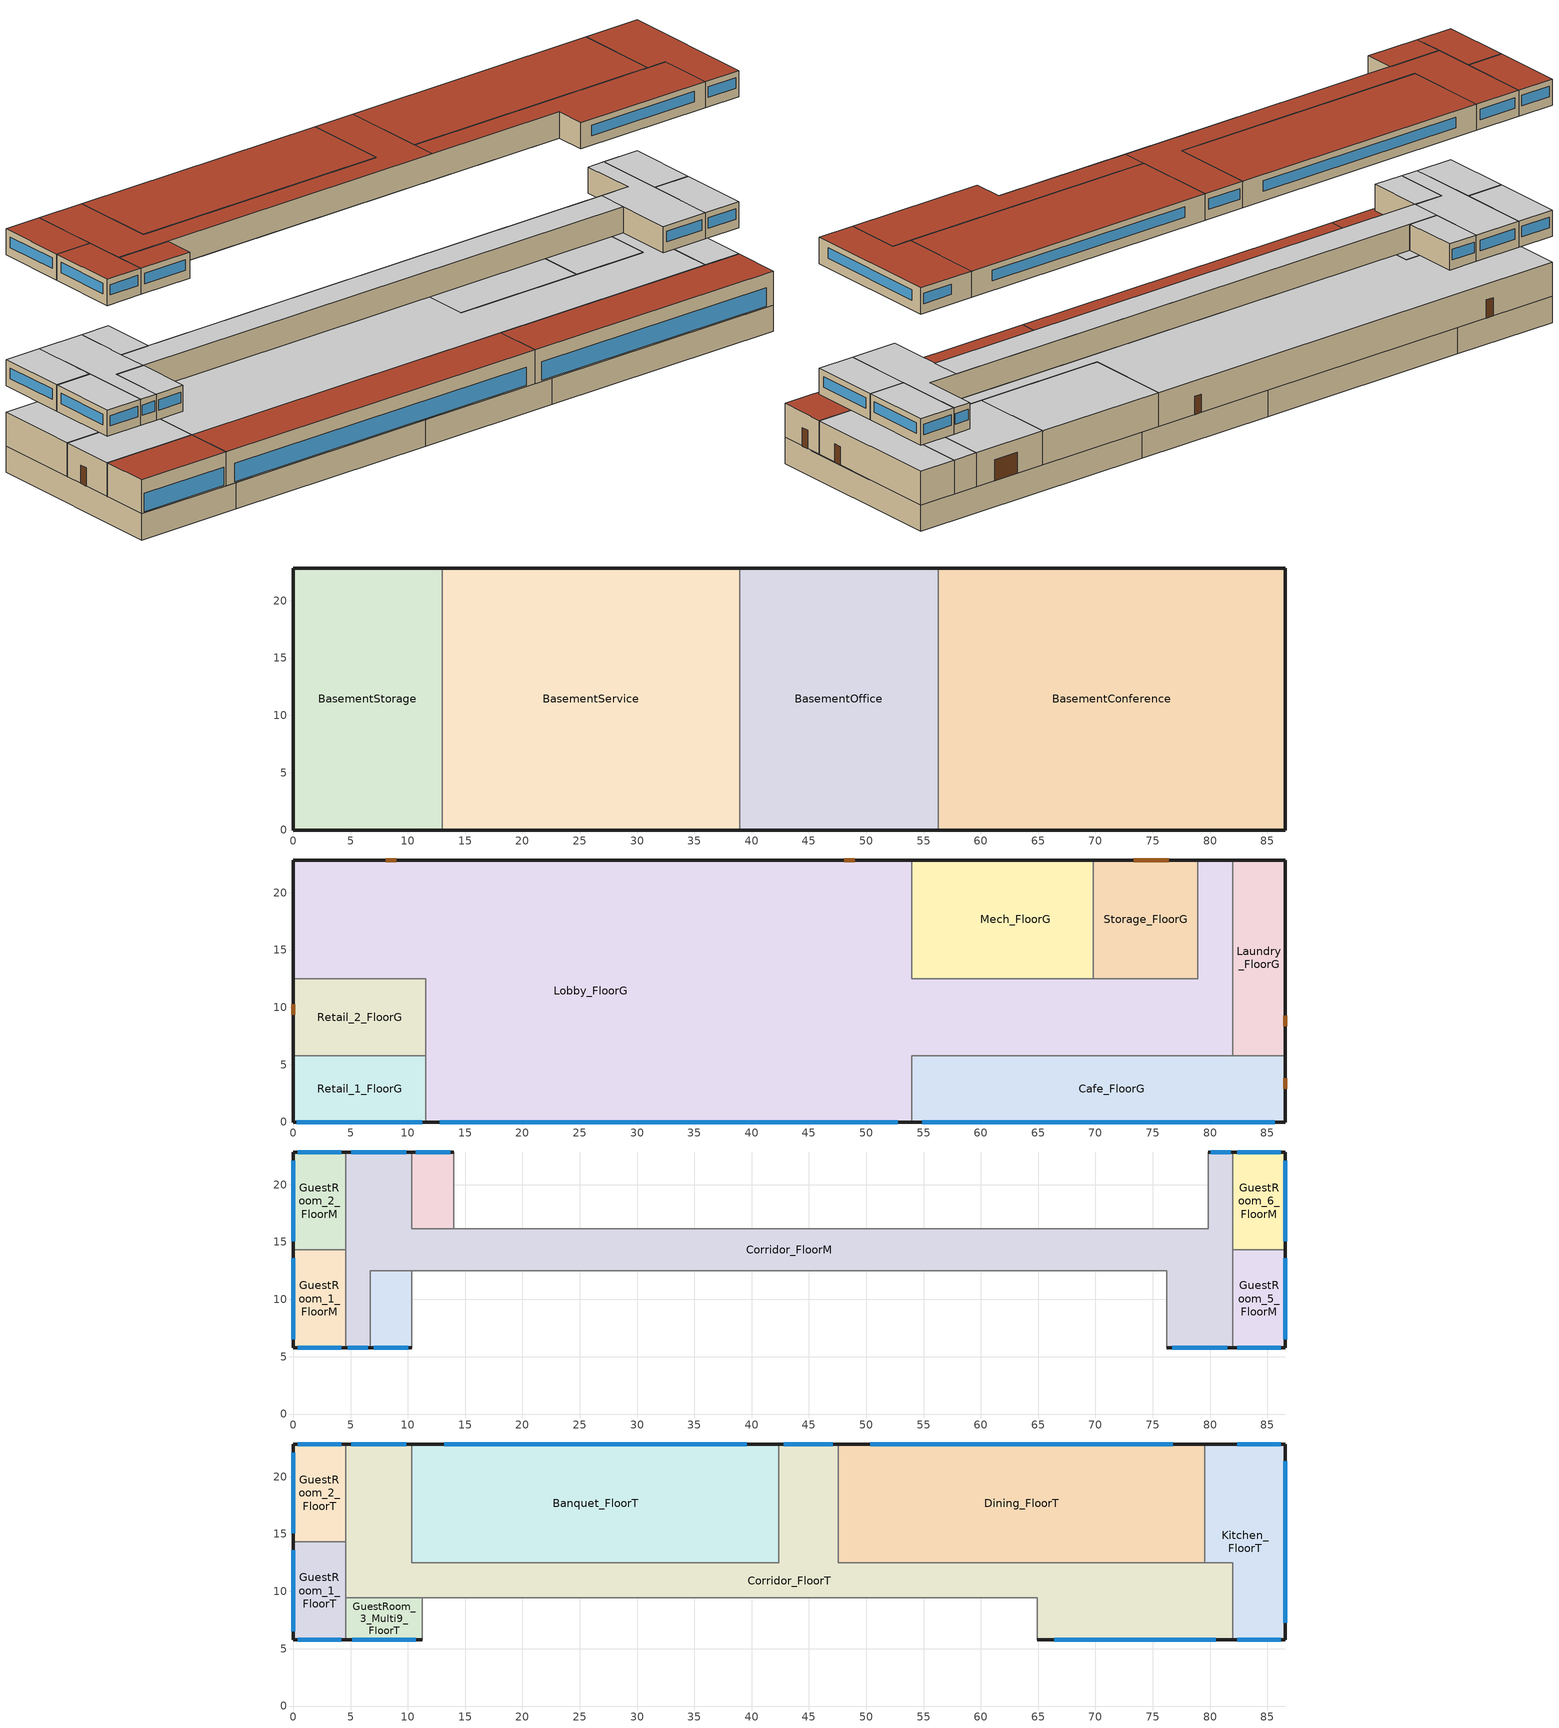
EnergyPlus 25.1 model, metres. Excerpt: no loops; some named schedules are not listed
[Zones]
BasementConference
 floor adiabatic (IntFloor): 86.56,22.86 86.56,0 56.27,0 56.27,22.86 z-3.05
 wall ground (BasementWall_HotelLarge_East_Cfactor): 86.56,0 86.56,22.86 z-3.05:0
 wall ground (BasementWall_HotelLarge_North_Cfactor): 86.56,22.86 56.27,22.86 z-3.05:0
 wall ground (BasementWall_HotelLarge_South_Cfactor): 56.27,0 86.56,0 z-3.05:0
 wall to BasementOffice (IntWall_MetalFramed): 56.27,22.86 56.27,0 z-3.05:0
BasementOffice
 floor adiabatic (IntFloor): 56.27,22.86 56.27,0 38.95,0 38.95,22.86 z-3.05
 wall outside (ExtWall_MassLight_NonRes): 38.95,0 56.27,0 z-3.05:0
 wall ground (BasementWall_HotelLarge_North_Cfactor): 56.27,22.86 38.95,22.86 z-3.05:0
 wall to BasementService (IntWall_MetalFramed): 38.95,22.86 38.95,0 z-3.05:0
BasementService
 floor adiabatic (IntFloor): 38.95,22.86 38.95,0 12.98,0 12.98,22.86 z-3.05
 wall ground (BasementWall_HotelLarge_North_Cfactor): 38.95,22.86 12.98,22.86 z-3.05:0
 wall ground (BasementWall_HotelLarge_South_Cfactor): 12.98,0 38.95,0 z-3.05:0
 wall to BasementStorage (IntWall_MetalFramed): 12.98,22.86 12.98,0 z-3.05:0
BasementStorage
 floor adiabatic (IntFloor): 12.98,22.86 12.98,0 0,0 0,22.86 z-3.05
 wall ground (BasementWall_HotelLarge_North_Cfactor): 12.98,22.86 0,22.86 z-3.05:0
 wall ground (BasementWall_HotelLarge_South_Cfactor): 0,0 12.98,0 z-3.05:0
 wall ground (BasementWall_HotelLarge_West_Cfactor): 0,22.86 0,0 z-3.05:0
Cafe_FloorG
 floor to BasementConference (IntFloor): 86.56,5.79 86.56,0 56.27,0 56.27,5.79 z0
 floor to BasementOffice (IntFloor): 56.27,5.79 56.27,0 53.95,0 53.95,5.79 z0
 wall outside (ExtWall_MassLight_NonRes): 53.95,0 86.56,0 86.56,5.79 z0:3.96
 wall to Lobby_FloorG (IntWall_MetalFramed): 81.99,5.79 53.95,5.79 53.95,0 z0:3.96
 wall to Laundry_FloorG (IntWall_MetalFramed): 86.56,5.79 81.99,5.79 z0:3.96
 window (FixedWindow_NonRes): 54.88,0 85.63,0 z0.15:2.28
 door (ExtOpaqueDoorU070): 86.56,2.9 86.56,3.81 z0:2.13
 roof outside (FlatRoof_WoodFramingAndOther_NonRes): 86.56,0 86.56,5.79 53.95,5.79 53.95,0 z3.96
Laundry_FloorG
 floor to BasementConference (IntFloor): 86.56,22.86 86.56,5.79 81.99,5.79 81.99,22.86 z0
 wall outside (ExtWall_MassLight_NonRes): 86.56,5.79 86.56,22.86 81.99,22.86 z0:3.96
 wall to Lobby_FloorG (IntWall_MetalFramed): 81.99,22.86 81.99,5.79 z0:3.96
 door (ExtOpaqueDoorU070): 86.56,8.36 86.56,9.28 z0:2.13
 ceiling adiabatic (IntFloor Reversed): 86.56,5.79 86.56,22.86 81.99,22.86 81.99,5.79 z3.96
Lobby_FloorG
 floor to BasementStorage (IntFloor): 12.98,22.86 12.98,0 11.58,0 11.58,12.5 0,12.5 0,22.86 z0
 floor to BasementConference (IntFloor): 81.99,22.86 81.99,5.79 56.27,5.79 56.27,12.5 78.94,12.5 78.94,22.86 z0
 floor to BasementOffice (IntFloor): 53.95,22.86 53.95,0 38.95,0 38.95,22.86 z0; 56.27,12.5 56.27,5.79 53.95,5.79 53.95,12.5 z0
 floor to BasementService (IntFloor): 38.95,22.86 38.95,0 12.98,0 12.98,22.86 z0
 wall outside (ExtWall_MassLight_NonRes): 53.95,22.86 0,22.86 0,12.5 / 11.58,0 53.95,0 / 81.99,22.86 78.94,22.86 z0:3.96
 wall to Mech_FloorG (IntWall_MetalFramed): 69.8,12.5 53.95,12.5 53.95,22.86 z0:3.96
 wall to Retail_2_FloorG (IntWall_MetalFramed): 0,12.5 11.58,12.5 11.58,5.79 z0:3.96
 wall to Retail_1_FloorG (IntWall_MetalFramed): 11.58,5.79 11.58,0 z0:3.96
 wall to Storage_FloorG (IntWall_MetalFramed): 78.94,22.86 78.94,12.5 69.8,12.5 z0:3.96
 window (FixedWindow_NonRes): 12.79,0 52.74,0 z0.15:2.28
 door (ExtOpaqueDoorU070): 49,22.86 48.09,22.86 / 8.99,22.86 8.08,22.86 z0:2.13
 ceiling adiabatic (IntFloor Reversed): 81.99,5.79 81.99,22.86 78.94,22.86 78.94,12.5 53.95,12.5 53.95,22.86 0,22.86 0,12.5 11.58,12.5 11.58,5.79 z3.96
 roof outside (FlatRoof_WoodFramingAndOther_NonRes): 53.95,0 53.95,5.79 11.58,5.79 11.58,0 z3.96
Mech_FloorG
 floor to BasementConference (IntFloor): 69.8,22.86 69.8,12.5 56.27,12.5 56.27,22.86 z0
 floor to BasementOffice (IntFloor): 56.27,22.86 56.27,12.5 53.95,12.5 53.95,22.86 z0
 wall outside (ExtWall_MassLight_NonRes): 69.8,22.86 53.95,22.86 z0:3.96
 wall to Storage_FloorG (IntWall_MetalFramed): 69.8,12.5 69.8,22.86 z0:3.96
 ceiling adiabatic (IntFloor Reversed): 69.8,12.5 69.8,22.86 53.95,22.86 53.95,12.5 z3.96
Retail_1_FloorG
 floor to BasementStorage (IntFloor): 11.58,5.79 11.58,0 0,0 0,5.79 z0
 wall outside (ExtWall_MassLight_NonRes): 0,5.79 0,0 11.58,0 z0:3.96
 wall to Retail_2_FloorG (IntWall_MetalFramed): 11.58,5.79 0,5.79 z0:3.96
 window (FixedWindow_NonRes): 0.33,0 11.25,0 z0.15:2.28
 roof outside (FlatRoof_WoodFramingAndOther_NonRes): 11.58,0 11.58,5.79 0,5.79 0,0 z3.96
Retail_2_FloorG
 floor to BasementStorage (IntFloor): 11.58,12.5 11.58,5.79 0,5.79 0,12.5 z0
 wall outside (ExtWall_MassLight_NonRes): 0,12.5 0,5.79 z0:3.96
 door (ExtOpaqueDoorU070): 0,10.28 0,9.37 z0:2.13
 ceiling adiabatic (IntFloor Reversed): 11.58,5.79 11.58,12.5 0,12.5 0,5.79 z3.96
Storage_FloorG
 floor to BasementConference (IntFloor): 78.94,22.86 78.94,12.5 69.8,12.5 69.8,22.86 z0
 wall outside (ExtWall_MassLight_NonRes): 78.94,22.86 69.8,22.86 z0:3.96
 door (ExtOpaqueDoorU070): 76.37,22.86 73.32,22.86 z0:2.44
 ceiling adiabatic (IntFloor Reversed): 78.94,12.5 78.94,22.86 69.8,22.86 69.8,12.5 z3.96
Corridor_FloorM
 floor adiabatic (IntFloor): 10.36,22.86 10.36,12.5 6.71,12.5 6.71,5.79 4.57,5.79 4.57,22.86 z7.01; 76.2,16.15 76.2,12.5 10.36,12.5 10.36,16.15 z7.01; 81.99,22.86 81.99,5.79 76.2,5.79 76.2,16.15 79.86,16.15 79.86,22.86 z7.01
 wall outside (ExtWall_MassLight_NonRes): 10.36,22.86 4.57,22.86 / 4.57,5.79 6.71,5.79 / 81.99,22.86 79.86,22.86 / 76.2,5.79 81.99,5.79 z7.01:10.06
 wall to GuestRoom_4_Multi19_FloorM (IntWall_MetalFramed): 14.02,16.15 10.36,16.15 10.36,22.86 z7.01:10.06
 wall adiabatic (IntWall_MetalFramed): 79.86,22.86 79.86,16.15 14.02,16.15 / 10.36,12.5 76.2,12.5 76.2,5.79 z7.01:10.06
 wall to GuestRoom_3_Multi19_FloorM (IntWall_MetalFramed): 6.71,5.79 6.71,12.5 10.36,12.5 z7.01:10.06
 wall to GuestRoom_5_FloorM (IntWall_MetalFramed): 81.99,5.79 81.99,14.33 z7.01:10.06
 wall to GuestRoom_1_FloorM (IntWall_MetalFramed): 4.57,14.33 4.57,5.79 z7.01:10.06
 wall to GuestRoom_6_FloorM (IntWall_MetalFramed): 81.99,14.33 81.99,22.86 z7.01:10.06
 wall to GuestRoom_2_FloorM (IntWall_MetalFramed): 4.57,22.86 4.57,14.33 z7.01:10.06
 window (FixedWindow_NonRes): 9.86,22.86 5.08,22.86 / 4.76,5.79 6.52,5.79 / 81.81,22.86 80.04,22.86 / 76.71,5.79 81.48,5.79 z8.11:9.33
 ceiling adiabatic (IntFloor Reversed): 6.71,5.79 6.71,12.5 10.36,12.5 10.36,22.86 4.57,22.86 4.57,5.79 z10.06; 76.2,12.5 76.2,16.15 10.36,16.15 10.36,12.5 z10.06; 81.99,5.79 81.99,22.86 79.86,22.86 79.86,16.15 76.2,16.15 76.2,5.79 z10.06
GuestRoom_1_FloorM
 floor adiabatic (IntFloor): 4.57,14.33 4.57,5.79 0,5.79 0,14.33 z7.01
 wall outside (ExtWall_MetalFramed_GuestRooms): 0,14.33 0,5.79 4.57,5.79 z7.01:10.06
 wall to GuestRoom_2_FloorM (IntWall_MetalFramed): 4.57,14.33 0,14.33 z7.01:10.06
 window (FixedWindow_GuestRooms): 0.4,5.79 4.17,5.79 / 0,13.58 0,6.54 z8.11:9.33
 ceiling adiabatic (IntFloor Reversed): 4.57,5.79 4.57,14.33 0,14.33 0,5.79 z10.06
GuestRoom_2_FloorM
 floor adiabatic (IntFloor): 4.57,22.86 4.57,14.33 0,14.33 0,22.86 z7.01
 wall outside (ExtWall_MetalFramed_GuestRooms): 4.57,22.86 0,22.86 0,14.33 z7.01:10.06
 window (FixedWindow_GuestRooms): 4.17,22.86 0.4,22.86 / 0,22.11 0,15.07 z8.11:9.33
 ceiling adiabatic (IntFloor Reversed): 4.57,14.33 4.57,22.86 0,22.86 0,14.33 z10.06
GuestRoom_3_Multi19_FloorM
 floor adiabatic (IntFloor): 10.36,12.5 10.36,5.79 6.71,5.79 6.71,12.5 z7.01
 wall outside (ExtWall_MetalFramed_GuestRooms): 6.71,5.79 10.36,5.79 z7.01:10.06
 wall adiabatic (IntWall_MetalFramed): 10.36,5.79 10.36,12.5 z7.01:10.06
 window (FixedWindow_GuestRooms): 7.03,5.79 10.04,5.79 z8.11:9.33
 ceiling adiabatic (IntFloor Reversed): 10.36,5.79 10.36,12.5 6.71,12.5 6.71,5.79 z10.06
GuestRoom_4_Multi19_FloorM
 floor adiabatic (IntFloor): 14.02,22.86 14.02,16.15 10.36,16.15 10.36,22.86 z7.01
 wall outside (ExtWall_MetalFramed_GuestRooms): 14.02,22.86 10.36,22.86 z7.01:10.06
 wall adiabatic (IntWall_MetalFramed): 14.02,16.15 14.02,22.86 z7.01:10.06
 window (FixedWindow_GuestRooms): 13.7,22.86 10.68,22.86 z8.11:9.33
 ceiling adiabatic (IntFloor Reversed): 14.02,16.15 14.02,22.86 10.36,22.86 10.36,16.15 z10.06
GuestRoom_5_FloorM
 floor adiabatic (IntFloor): 86.56,14.33 86.56,5.79 81.99,5.79 81.99,14.33 z7.01
 wall outside (ExtWall_MetalFramed_GuestRooms): 81.99,5.79 86.56,5.79 86.56,14.33 z7.01:10.06
 wall to GuestRoom_6_FloorM (IntWall_MetalFramed): 86.56,14.33 81.99,14.33 z7.01:10.06
 window (FixedWindow_GuestRooms): 86.56,6.54 86.56,13.58 / 82.39,5.79 86.16,5.79 z8.11:9.33
 ceiling adiabatic (IntFloor Reversed): 86.56,5.79 86.56,14.33 81.99,14.33 81.99,5.79 z10.06
GuestRoom_6_FloorM
 floor adiabatic (IntFloor): 86.56,22.86 86.56,14.33 81.99,14.33 81.99,22.86 z7.01
 wall outside (ExtWall_MetalFramed_GuestRooms): 86.56,14.33 86.56,22.86 81.99,22.86 z7.01:10.06
 window (FixedWindow_GuestRooms): 86.56,15.07 86.56,22.11 / 86.16,22.86 82.39,22.86 z8.11:9.33
 ceiling adiabatic (IntFloor Reversed): 86.56,14.33 86.56,22.86 81.99,22.86 81.99,14.33 z10.06
Banquet_FloorT
 floor adiabatic (IntFloor): 42.37,22.86 42.37,12.5 10.36,12.5 10.36,22.86 z22.25
 wall outside (ExtWall_MassLight_NonRes): 42.37,22.86 10.36,22.86 z22.25:25.3
 wall to Corridor_FloorT (IntWall_MetalFramed): 10.36,22.86 10.36,12.5 42.37,12.5 42.37,22.86 z22.25:25.3
 window (FixedWindow_NonRes): 39.57,22.86 13.16,22.86 z23.36:24.58
 roof outside (FlatRoof_WoodFramingAndOther_NonRes): 42.37,12.5 42.37,22.86 10.36,22.86 10.36,12.5 z25.3
Corridor_FloorT
 floor adiabatic (IntFloor): 47.55,22.86 47.55,12.5 81.99,12.5 81.99,5.79 64.92,5.79 64.92,9.45 4.57,9.45 4.57,22.86 10.36,22.86 10.36,12.5 42.37,12.5 42.37,22.86 z22.25
 wall outside (ExtWall_MassLight_NonRes): 10.36,22.86 4.57,22.86 / 47.55,22.86 42.37,22.86 / 64.92,5.79 81.99,5.79 z22.25:25.3
 wall to GuestRoom_3_Multi9_FloorT (IntWall_MetalFramed): 4.57,9.45 11.28,9.45 z22.25:25.3
 wall adiabatic (IntWall_MetalFramed): 11.28,9.45 64.92,9.45 64.92,5.79 z22.25:25.3
 wall to Dining_FloorT (IntWall_MetalFramed): 79.55,12.5 47.55,12.5 47.55,22.86 z22.25:25.3
 wall to GuestRoom_1_FloorT (IntWall_MetalFramed): 4.57,14.33 4.57,9.45 z22.25:25.3
 wall to GuestRoom_2_FloorT (IntWall_MetalFramed): 4.57,22.86 4.57,14.33 z22.25:25.3
 wall to Kitchen_FloorT (IntWall_MetalFramed): 81.99,5.79 81.99,12.5 79.55,12.5 z22.25:25.3
 window (FixedWindow_NonRes): 9.86,22.86 5.08,22.86 / 47.09,22.86 42.82,22.86 / 66.42,5.79 80.5,5.79 z23.36:24.58
 roof outside (FlatRoof_WoodFramingAndOther_NonRes): 47.55,9.45 47.55,22.86 42.37,22.86 42.37,12.5 10.36,12.5 10.36,22.86 4.57,22.86 4.57,9.45 z25.3; 81.99,5.79 81.99,12.5 47.55,12.5 47.55,9.45 64.92,9.45 64.92,5.79 z25.3
Dining_FloorT
 floor adiabatic (IntFloor): 79.55,22.86 79.55,12.5 47.55,12.5 47.55,22.86 z22.25
 wall outside (ExtWall_MassLight_NonRes): 79.55,22.86 47.55,22.86 z22.25:25.3
 wall to Kitchen_FloorT (IntWall_MetalFramed): 79.55,12.5 79.55,22.86 z22.25:25.3
 window (FixedWindow_NonRes): 76.75,22.86 50.35,22.86 z23.36:24.58
 roof outside (FlatRoof_WoodFramingAndOther_NonRes): 79.55,12.5 79.55,22.86 47.55,22.86 47.55,12.5 z25.3
GuestRoom_1_FloorT
 floor adiabatic (IntFloor): 4.57,14.33 4.57,5.79 0,5.79 0,14.33 z22.25
 wall outside (ExtWall_MetalFramed_GuestRooms): 0,14.33 0,5.79 4.57,5.79 z22.25:25.3
 wall to GuestRoom_3_Multi9_FloorT (IntWall_MetalFramed): 4.57,5.79 4.57,9.45 z22.25:25.3
 wall to GuestRoom_2_FloorT (IntWall_MetalFramed): 4.57,14.33 0,14.33 z22.25:25.3
 window (FixedWindow_GuestRooms): 0.4,5.79 4.17,5.79 / 0,13.58 0,6.54 z23.36:24.58
 roof outside (FlatRoof_WoodFramingAndOther_GuestRooms): 4.57,5.79 4.57,14.33 0,14.33 0,5.79 z25.3
GuestRoom_2_FloorT
 floor adiabatic (IntFloor): 4.57,22.86 4.57,14.33 0,14.33 0,22.86 z22.25
 wall outside (ExtWall_MetalFramed_GuestRooms): 4.57,22.86 0,22.86 0,14.33 z22.25:25.3
 window (FixedWindow_GuestRooms): 4.17,22.86 0.4,22.86 / 0,22.11 0,15.07 z23.36:24.58
 roof outside (FlatRoof_WoodFramingAndOther_GuestRooms): 4.57,14.33 4.57,22.86 0,22.86 0,14.33 z25.3
GuestRoom_3_Multi9_FloorT
 floor adiabatic (IntFloor): 11.28,9.45 11.28,5.79 4.57,5.79 4.57,9.45 z22.25
 wall outside (ExtWall_MetalFramed_GuestRooms): 4.57,5.79 11.28,5.79 z22.25:25.3
 wall adiabatic (IntWall_MetalFramed): 11.28,5.79 11.28,9.45 z22.25:25.3
 window (FixedWindow_GuestRooms): 5.16,5.79 10.69,5.79 z23.36:24.58
 roof outside (FlatRoof_WoodFramingAndOther_GuestRooms): 11.28,5.79 11.28,9.45 4.57,9.45 4.57,5.79 z25.3
Kitchen_FloorT
 floor adiabatic (IntFloor): 86.56,22.86 86.56,5.79 81.99,5.79 81.99,12.5 79.55,12.5 79.55,22.86 z22.25
 wall outside (ExtWall_MassLight_NonRes): 81.99,5.79 86.56,5.79 86.56,22.86 79.55,22.86 z22.25:25.3
 window (FixedWindow_NonRes): 82.39,5.79 86.16,5.79 / 86.56,7.29 86.56,21.37 / 86.16,22.86 82.39,22.86 z23.36:24.58
 roof outside (FlatRoof_WoodFramingAndOther_NonRes): 86.56,5.79 86.56,22.86 79.55,22.86 79.55,12.5 81.99,12.5 81.99,5.79 z25.3
[Building]
HotelLarge: North Axis {deg}=0; Loads Convergence Tolerance Value {W}=0.5; Temperature Convergence Tolerance Value {deltaC}=0.5; Solar Distribution=FullExterior; Maximum Number of Warmup Days=50
[Site:Location]
SAN DIEGO INTL: Latitude {deg}=38.58; Longitude {deg}=-121.49; Time Zone {hr}=-8; Elevation {m}=4.572
[SizingPeriod:DesignDay] Day of Month=21; Day Type=SummerDesignDay; Dry-Bulb Temperature Range Modifier Type=DefaultMultipliers; Humidity Condition Type=WetBulb; Barometric Pressure {Pa}=101284; Wind Speed {m/s}=2; Wind Direction {deg}=300; Rain Indicator=No; Snow Indicator=No; Daylight Saving Time Indicator=No; Solar Model Indicator=ASHRAETau
Name | Month | Maximum Dry-Bulb Temperature {C} | Daily Dry-Bulb Temperature Range {deltaC} | Wetbulb or DewPoint at Maximum Dry-Bulb {C} | ASHRAE Clear Sky Optical Depth for Beam Irradiance (taub) | ASHRAE Clear Sky Optical Depth for Diffuse Irradiance (taud)
SAN DIEGO INTL  August .4% Condns DB=>MCWB | 8 | 29.8 | 4.8 | 20.9 | 0.399 | 2.408
SAN DIEGO INTL  July .4% Condns DB=>MCWB | 7 | 28 | 4.4 | 20.9 | 0.4 | 2.426
SAN DIEGO INTL  June .4% Condns DB=>MCWB | 6 | 26.9 | 4.2 | 19.3 | 0.371 | 2.424
SAN DIEGO INTL  November .4% Condns DB=>MCWB | 11 | 29.8 | 7.7 | 15.1 | 0.325 | 2.555
[Site:WaterMainsTemperature]
Calculation Method=Schedule; Temperature Schedule=WaterMainCZ07
[Material]
Name | Roughness | Thickness {m} | Conductivity {W/m-K} | Density {kg/m3} | Specific Heat {J/kg-K} | Thermal Absorptance | Solar Absorptance | Visible Absorptance
Air - Metal Wall Framing - 16 or 24 in. OC | Smooth | 0.1397 | 1.22017 | 1.28148 | 1004.832 | 0.9 | 0.7 | 0.7
ExtWall_MassLight_NonRes Insulation | Smooth | 0.0558404 | 0.0230188 | 16.0185 | 1130.436 | 0.9 | 0.7 | 0.7
Gypsum Board - 5/8 in. | MediumRough | 0.016002 | 0.158656 | 640.739 | 1130.436 | 0.9 | 0.7 | 0.8
Metal Standing Seam - 1/16 in. | Smooth | 0.0015875 | 15.363 | 7820.53 | 502.416 | 0.85 | 0.92 | 0.85
Stucco - 7/8 in. | MediumRough | 0.022352 | 0.700948 | 1855.1 | 837.36 | 0.9 | 0.7 | 0.8
Concrete - 140 lb/ft3 - 4 in. | MediumRough | 0.1016 | 1.9514 | 2239.06 | 921.096 | 0.9 | 0.7 | 0.8
Concrete - 140 lb/ft3 - 8 in. | MediumRough | 0.2032 | 1.9514 | 2239.06 | 921.096 | 0.9 | 0.7 | 0.8
Carpet - 3/4 in. | Smooth | 0.01905 | 0.0455183 | 288.332 | 1381.644 | 0.9 | 0.7 | 0.8
Metal Deck - 1/16 in. | MediumRough | 0.0015875 | 45.3452 | 7820.53 | 502.416 | 0.9 | 0.7 | 0.8
Built-up roofing | Rough | 0.0002413 | 0.023072 | 17940.7 | 6.10864e+06 | 0.9 | 0.7 | 0.8
FlatRoof_WoodFramingAndOther_GuestRooms Insulation | Smooth | 0.0964459 | 0.0230188 | 16.0185 | 1130.436 | 0.9 | 0.7 | 0.8
FlatRoof_WoodFramingAndOther_NonRes Insulation | Smooth | 0.0788197 | 0.0230188 | 16.0185 | 1130.436 | 0.9 | 0.7 | 0.8
ExtWall_MetalFramed_GuestRooms Insulation | Smooth | 0.029376 | 0.0230188 | 16.0185 | 1130.436 | 0.9 | 0.7 | 0.7
[Material:NoMass]
ExtOpaqueDoorU070 Material: Roughness=MediumSmooth; Thermal Resistance {m2-K/W}=0.101893; Thermal Absorptance=0.9; Solar Absorptance=0.7; Visible Absorptance=0.7
[WindowMaterial:SimpleGlazingSystem] U-Factor {W/m2-K}=2.04417; Solar Heat Gain Coefficient=0.25; Visible Transmittance=0.42
FixedWindow_NonRes Material; FixedWindow_GuestRooms Material
[Construction]
FixedWindow_NonRes: FixedWindow_NonRes Material
IntWall_MetalFramed: Gypsum Board - 5/8 in., Air - Metal Wall Framing - 16 or 24 in. OC, Gypsum Board - 5/8 in.
ExtWall_MassLight_NonRes: Stucco - 7/8 in., Concrete - 140 lb/ft3 - 8 in., ExtWall_MassLight_NonRes Insulation, Air - Metal Wall Framing - 16 or 24 in. OC, Gypsum Board - 5/8 in.
ExtOpaqueDoorU070: ExtOpaqueDoorU070 Material
IntFloor: Metal Deck - 1/16 in., Concrete - 140 lb/ft3 - 4 in., Carpet - 3/4 in.
FixedWindow_GuestRooms: FixedWindow_GuestRooms Material
FlatRoof_WoodFramingAndOther_GuestRooms: Built-up roofing, Metal Standing Seam - 1/16 in., FlatRoof_WoodFramingAndOther_GuestRooms Insulation, Gypsum Board - 5/8 in.
FlatRoof_WoodFramingAndOther_NonRes: Built-up roofing, Metal Standing Seam - 1/16 in., FlatRoof_WoodFramingAndOther_NonRes Insulation, Gypsum Board - 5/8 in.
IntFloor Reversed: Carpet - 3/4 in., Concrete - 140 lb/ft3 - 4 in., Metal Deck - 1/16 in.
ExtWall_MetalFramed_GuestRooms: Stucco - 7/8 in., ExtWall_MetalFramed_GuestRooms Insulation, Air - Metal Wall Framing - 16 or 24 in. OC, Gypsum Board - 5/8 in.
[Construction:CfactorUndergroundWall] C-Factor {W/m2-K}=6.47292; Height {m}=3.048
BasementWall_HotelLarge_North_Cfactor; BasementWall_HotelLarge_East_Cfactor; BasementWall_HotelLarge_South_Cfactor; BasementWall_HotelLarge_West_Cfactor
[InternalMass] Construction=IntWall_MetalFramed
Name | Zone or ZoneList | Surface Area {m2}
Banquet_FloorT_InternalMass_1 | Banquet_FloorT | 663.3149
BasementConference_InternalMass | BasementConference | 1385.18
Cafe_FloorG_InternalMass_1 | Cafe_FloorG | 377.7238
Corridor_FloorM_InternalMass_1 | Corridor_FloorM | 778.8094
Corridor_FloorT_InternalMass_1 | Corridor_FloorT | 824.2494
Dining_FloorT_InternalMass_1 | Dining_FloorT | 663.3149
Kitchen_FloorT_InternalMass_1 | Kitchen_FloorT | 206.6089
Laundry_FloorG_InternalMass_1 | Laundry_FloorG | 156.0789
Lobby_FloorG_InternalMass_1 | Lobby_FloorG | 2616.37
Mech_FloorG_InternalMass_1 | Mech_FloorG | 328.4864
Retail_1_FloorG_InternalMass_1 | Retail_1_FloorG | 134.1427
Retail_2_FloorG_InternalMass_1 | Retail_2_FloorG | 155.3378
GuestRoom_1_FloorM_InternalMass_1 | GuestRoom_1_FloorM | 78.044
GuestRoom_1_FloorT_InternalMass_1 | GuestRoom_1_FloorT | 78.044
GuestRoom_2_FloorM_InternalMass_1 | GuestRoom_2_FloorM | 78.0349
GuestRoom_2_FloorT_InternalMass_1 | GuestRoom_2_FloorT | 78.0349
GuestRoom_3_Multi19_FloorM_InternalMass_1 | GuestRoom_3_Multi19_FloorM | 49.0477
GuestRoom_3_Multi9_FloorT_InternalMass_1 | GuestRoom_3_Multi9_FloorT | 49.0611
GuestRoom_4_Multi19_FloorM_InternalMass_1 | GuestRoom_4_Multi19_FloorM | 49.0611
GuestRoom_5_FloorM_InternalMass_1 | GuestRoom_5_FloorM | 78.044
GuestRoom_6_FloorM_InternalMass_1 | GuestRoom_6_FloorM | 78.0349
Storage_FloorG_InternalMass_1 | Storage_FloorG | 189.5185
BasementOffice_InternalMass | BasementOffice | 791.525
BasementService_InternalMass | BasementService | 1187.29
BasementStorage_InternalMass | BasementStorage | 593.641
[Daylighting:Controls] Lighting Control Type=ContinuousOff; Minimum Input Power Fraction for Continuous or ContinuousOff Dimming Control=0.2; Minimum Light Output Fraction for Continuous or ContinuousOff Dimming Control=0.2; Number of Stepped Control Steps=3; Probability Lighting will be Reset When Needed in Manual Stepped Control=1; Maximum Allowable Discomfort Glare Index=22; Fraction of Lights Controlled by Reference Point 1=1; Fraction of Lights Controlled by Reference Point 2=0
Name | Zone or Space | Glare Calculation Daylighting Reference Point | Glare Calculation Azimuth Angle of View Direction Clockwise from Zone y-Axis {deg} | Daylighting Reference Point 1 | Illuminance Setpoint at Reference Point 1 {lux} | Daylighting Reference Point 2 | Illuminance Setpoint at Reference Point 2 {lux}
Banquet_FloorT DaylightingControls | Banquet_FloorT | Banquet_FloorT_DaylRefPt1 | 0 | Banquet_FloorT_DaylRefPt1 | 215 | Banquet_FloorT_DaylRefPt2 | 215
Cafe_FloorG DaylightingControls | Cafe_FloorG | Cafe_FloorG_DaylRefPt1 | 180 | Cafe_FloorG_DaylRefPt1 | 215 | Cafe_FloorG_DaylRefPt2 | 215
Dining_FloorT DaylightingControls | Dining_FloorT | Dining_FloorT_DaylRefPt1 | 0 | Dining_FloorT_DaylRefPt1 | 215 | Dining_FloorT_DaylRefPt2 | 215
Lobby_FloorG DaylightingControls | Lobby_FloorG | Lobby_FloorG_DaylRefPt1 | 180 | Lobby_FloorG_DaylRefPt1 | 269 | Lobby_FloorG_DaylRefPt2 | 269
[Zone] Type=1; Ceiling Height {m}=autocalculate; Volume {m3}=autocalculate; Part of Total Floor Area=Yes
Name | Multiplier | Floor Area {m2}
BasementConference | 1 | 692.586
BasementOffice | 1 | 395.763
BasementService | 1 | 593.645
BasementStorage | 1 | 296.823
Storage_FloorG | 1 | 94.7594
Retail_1_FloorG | 1 | 67.0696
Retail_2_FloorG | 1 | 77.6695
Mech_FloorG | 1 | 164.239
Laundry_FloorG | 1 | 78.0395
Cafe_FloorG | 1 | 188.859
Lobby_FloorG | 1 | 1308.18
GuestRoom_1_FloorM; GuestRoom_2_FloorM; GuestRoom_5_FloorM; GuestRoom_6_FloorM | 6 | 39.0197
GuestRoom_3_Multi19_FloorM | 114 | 24.5198
GuestRoom_4_Multi19_FloorM | 114 | 24.5298
GuestRoom_1_FloorT; GuestRoom_2_FloorT | 1 | 39.0197
GuestRoom_3_Multi9_FloorT | 9 | 24.5298
Corridor_FloorM | 6 | 389.397
Corridor_FloorT | 1 | 412.117
Banquet_FloorT; Dining_FloorT | 1 | 331.658
Kitchen_FloorT | 1 | 103.299
[People] Number of People Calculation Method=People/Area; Fraction Radiant=0.3; Sensible Heat Fraction=autocalculate; Carbon Dioxide Generation Rate {m3/s-W}=3.82e-08; Enable ASHRAE 55 Comfort Warnings=No; Mean Radiant Temperature Calculation Type=EnclosureAveraged; Clothing Insulation Calculation Method=ClothingInsulationSchedule; Cold Stress Temperature Threshold {C}=15.56; Heat Stress Temperature Threshold {C}=30
Name | Zone or ZoneList or Space or SpaceList | Number of People Schedule | People per Floor Area {person/m2} | Activity Level Schedule
People_BasementConference | BasementConference | HotelLargeOfficeOccupancy | 0.355209 | MeetingAreaPeopleActivityLevel
People_BasementOffice | BasementOffice | HotelLargeOfficeOccupancy | 0.0538196 | FunctionalAreaPeopleActivityLevel
People_BasementService | BasementService | HotelLargeServiceAndBackUpPrepOccupancy | 0.0322918 | KitchenPeopleActivityLevel
People_Mech_FloorG | Mech_FloorG | HotelLargeAssemblyOccupancy | 0 | CommonAreaPeopleActivityLevel
People_Laundry_FloorG | Laundry_FloorG | HotelLargeAssemblyOccupancy | 0.0538196 | CommonAreaPeopleActivityLevel
People_Cafe_FloorG | Cafe_FloorG | HotelLargeRestaurantOccupancy | 0.355209 | DiningAreaPeopleActivityLevel
People_Lobby_FloorG | Lobby_FloorG | HotelLargeResidentialCommonOccupancy | 0.107639 | CommonAreaPeopleActivityLevel
People_Banquet_FloorT | Banquet_FloorT | HotelLargeAssemblyOccupancy | 0.355209 | DiningAreaPeopleActivityLevel
People_Dining_FloorT | Dining_FloorT | HotelLargeRestaurantOccupancy | 0.355209 | DiningAreaPeopleActivityLevel
People_Kitchen_FloorT | Kitchen_FloorT | HotelLargeKitchenOccupancy | 0.0322918 | KitchenPeopleActivityLevel
[Lights] Design Level Calculation Method=Watts/Area; Return Air Fraction=0; Fraction Radiant=0.58; Fraction Visible=0; Fraction Replaceable=1; Return Air Fraction Calculated from Plenum Temperature=No; Return Air Fraction Function of Plenum Temperature Coefficient 1=0; Return Air Fraction Function of Plenum Temperature Coefficient 2 {1/K}=0
Name | Zone or ZoneList or Space or SpaceList | Schedule | Watts per Floor Area {W/m2}
Lights_BasementConference | BasementConference | HotelLargeOfficeLights | 7.83074
Lights_BasementOffice | BasementOffice | HotelLargeOfficeLights | 6.45835
Lights_BasementService | BasementService | HotelLargeServiceAndBackUpPrepLights | 10.2257
Lights_Mech_FloorG | Mech_FloorG | HotelLargeAssemblyLights | 4.30556
Lights_Laundry_FloorG | Laundry_FloorG | HotelLargeAssemblyLights | 4.84376
Lights_Cafe_FloorG | Cafe_FloorG | HotelLargeRestaurantLights | 4.84376
Lights_Lobby_FloorG | Lobby_FloorG | HotelLargeResidentialCommonLights | 7.53474
Lights_Banquet_FloorT | Banquet_FloorT | HotelLargeAssemblyLights | 9.14932
Lights_Dining_FloorT | Dining_FloorT | HotelLargeRestaurantLights | 4.84376
Lights_Kitchen_FloorT | Kitchen_FloorT | HotelLargeKitchenLights | 10.2257
[ElectricEquipment] Design Level Calculation Method=Watts/Area; Fraction Latent=0
Name | Zone or ZoneList or Space or SpaceList | Schedule | Watts per Floor Area {W/m2} | Fraction Radiant | Fraction Lost
Equip_BasementConference | BasementConference | HotelLargeOfficeElecEquipment | 10.7639 | 0.2 | 0
Equip_BasementOffice | BasementOffice | HotelLargeOfficeElecEquipment | 7.53474 | 0.2 | 0
Equip_BasementService | BasementService | HotelLargeServiceAndBackUpPrepElecEquipment | 16.1459 | 0.2 | 0
Equip_Mech_FloorG | Mech_FloorG | HotelLargeAssemblyElecEquipment | 32.2917 | 0.2 | 0
Equip_Laundry_FloorG | Laundry_FloorG | HotelLargeAssemblyElecEquipment | 32.2917 | 0.2 | 0
Equip_Cafe_FloorG | Cafe_FloorG | HotelLargeRestaurantElecEquipment | 5.38196 | 0.2 | 0
Equip_Lobby_FloorG | Lobby_FloorG | HotelLargeResidentialCommonElecEquipment | 5.38196 | 0.2 | 0
Equip_Banquet_FloorT | Banquet_FloorT | HotelLargeAssemblyElecEquipment | 5.38196 | 0.2 | 0
Equip_Dining_FloorT | Dining_FloorT | HotelLargeRestaurantElecEquipment | 5.38196 | 0.2 | 0
Equip_Kitchen_FloorT | Kitchen_FloorT | HotelLargeKitchenElecEquipment | 16.1459 | 0.2 | 0
Refrig_Kitchen_FloorT | Kitchen_FloorT | HotelLargeKitchenRefrigeration | 12.0556 | 0 | 1
[GasEquipment] Design Level Calculation Method=Power/Area; Fraction Latent=0; Fraction Radiant=0.15; Carbon Dioxide Generation Rate {m3/s-W}=0
Name | Zone or ZoneList or Space or SpaceList | Schedule | Power per Floor Area {W/m2} | Fraction Lost
GasEquip_Laundry_FloorG | Laundry_FloorG | HotelLargeAssemblyGasEquipment | 2.36594 | 0.85
GasEquip_Kitchen_FloorT | Kitchen_FloorT | HotelLargeKitchenGasEquipment | 55.3315 | 0.3
[ZoneInfiltration:DesignFlowRate] Design Flow Rate Calculation Method=Flow/ExteriorWallArea; Flow Rate per Exterior Surface Area {m3/s-m2}=0.000722376; Constant Term Coefficient=1; Temperature Term Coefficient=0; Velocity Term Coefficient=0.224052; Velocity Squared Term Coefficient=0; Density Basis=Outdoor
Name | Zone or ZoneList or Space or SpaceList | Schedule
Infil_BasementConference | BasementConference | HotelLargeOfficeInfiltration
Infil_BasementOffice | BasementOffice | HotelLargeOfficeInfiltration
Infil_BasementService | BasementService | HotelLargeServiceAndBackUpPrepInfiltration
Infil_BasementStorage | BasementStorage | HotelLargeAssemblyInfiltration
Infil_Storage_FloorG | Storage_FloorG | HotelLargeAssemblyInfiltration
Infil_Retail_1_FloorG | Retail_1_FloorG | HotelLargeRetailInfiltration
Infil_Retail_2_FloorG | Retail_2_FloorG | HotelLargeRetailInfiltration
Infil_Mech_FloorG | Mech_FloorG | HotelLargeAssemblyInfiltration
Infil_Laundry_FloorG | Laundry_FloorG | HotelLargeAssemblyInfiltration
Infil_Cafe_FloorG | Cafe_FloorG | HotelLargeRestaurantInfiltration
Infil_Lobby_FloorG | Lobby_FloorG | HotelLargeResidentialCommonInfiltration
Infil_GuestRoom_1_FloorM | GuestRoom_1_FloorM | HotelLargeResidentialLivingInfiltration
Infil_GuestRoom_2_FloorM | GuestRoom_2_FloorM | HotelLargeResidentialLivingInfiltration
Infil_GuestRoom_3_Multi19_FloorM | GuestRoom_3_Multi19_FloorM | HotelLargeResidentialLivingInfiltration
Infil_GuestRoom_4_Multi19_FloorM | GuestRoom_4_Multi19_FloorM | HotelLargeResidentialLivingInfiltration
Infil_GuestRoom_5_FloorM | GuestRoom_5_FloorM | HotelLargeResidentialLivingInfiltration
Infil_GuestRoom_6_FloorM | GuestRoom_6_FloorM | HotelLargeResidentialLivingInfiltration
Infil_GuestRoom_1_FloorT | GuestRoom_1_FloorT | HotelLargeResidentialLivingInfiltration
Infil_GuestRoom_2_FloorT | GuestRoom_2_FloorT | HotelLargeResidentialLivingInfiltration
Infil_GuestRoom_3_Multi9_FloorT | GuestRoom_3_Multi9_FloorT | HotelLargeResidentialLivingInfiltration
Infil_Corridor_FloorM | Corridor_FloorM | HotelLargeResidentialCommonInfiltration
Infil_Corridor_FloorT | Corridor_FloorT | HotelLargeResidentialCommonInfiltration
Infil_Banquet_FloorT | Banquet_FloorT | HotelLargeAssemblyInfiltration
Infil_Dining_FloorT | Dining_FloorT | HotelLargeRestaurantInfiltration
Infil_Kitchen_FloorT | Kitchen_FloorT | HotelLargeKitchenInfiltration
[ZoneVentilation:WindandStackOpenArea] Opening Area {m2}=0.02; Opening Area Fraction Schedule=Sliding_Doors_Ventilation_Availability_SCH; Opening Effectiveness=Autocalculate; Height Difference {m}=9.6007; Discharge Coefficient for Opening=Autocalculate; Minimum Indoor Temperature {C}=18.89; Maximum Indoor Temperature {C}=25.56; Delta Temperature {deltaC}=-100; Minimum Outdoor Temperature {C}=15.56; Maximum Outdoor Temperature {C}=23.89; Maximum Wind Speed {m/s}=40
Name | Zone or Space | Effective Angle {deg}
GuestRoom_1_FloorM Sliding Door Ventilation | GuestRoom_1_FloorM | 180
GuestRoom_1_FloorT Sliding Door Ventilation | GuestRoom_1_FloorT | 180
GuestRoom_2_FloorM Sliding Door Ventilation | GuestRoom_2_FloorM | 0
GuestRoom_2_FloorT Sliding Door Ventilation | GuestRoom_2_FloorT | 0
GuestRoom_3_Multi19_FloorM Sliding Door Ventilation | GuestRoom_3_Multi19_FloorM | 180
GuestRoom_3_Multi9_FloorT Sliding Door Ventilation | GuestRoom_3_Multi9_FloorT | 180
GuestRoom_4_Multi19_FloorM Sliding Door Ventilation | GuestRoom_4_Multi19_FloorM | 0
GuestRoom_5_FloorM Sliding Door Ventilation | GuestRoom_5_FloorM | 180
GuestRoom_6_FloorM Sliding Door Ventilation | GuestRoom_6_FloorM | 0
[Exterior:Lights] Control Option=AstronomicalClock
Name | Schedule | Design Level {W}
ExtLights_Motion_HotelLarge | HotelLargeExtLightingMotionCtrl | 3743.03
ExtLights_NonMotion_HotelLarge | HotelLargeExtLightingNonMotionCtrl | 1184.74
[Exterior:FuelEquipment]
Elevator_HotelLarge: Fuel Use Type=Electricity; Schedule=HotelLargeElevator; Design Level {W}=75759.39
[Schedule:Week:Daily]
CommonAreaPeopleActivityLevelWk: CommonAreaPeopleActivityLevelSun, CommonAreaPeopleActivityLevelWD, CommonAreaPeopleActivityLevelWD, CommonAreaPeopleActivityLevelWD, CommonAreaPeopleActivityLevelWD, CommonAreaPeopleActivityLevelWD, CommonAreaPeopleActivityLevelSat, CommonAreaPeopleActivityLevelSun, CommonAreaPeopleActivityLevelWD, CommonAreaPeopleActivityLevelWD, CommonAreaPeopleActivityLevelSun, CommonAreaPeopleActivityLevelSun
DiningAreaPeopleActivityLevelWk: DiningAreaPeopleActivityLevelSun, DiningAreaPeopleActivityLevelWD, DiningAreaPeopleActivityLevelWD, DiningAreaPeopleActivityLevelWD, DiningAreaPeopleActivityLevelWD, DiningAreaPeopleActivityLevelWD, DiningAreaPeopleActivityLevelSat, DiningAreaPeopleActivityLevelSun, DiningAreaPeopleActivityLevelWD, DiningAreaPeopleActivityLevelWD, DiningAreaPeopleActivityLevelSun, DiningAreaPeopleActivityLevelSun
FunctionalAreaPeopleActivityLevelWk: FunctionalAreaPeopleActivityLevelSun, FunctionalAreaPeopleActivityLevelWD, FunctionalAreaPeopleActivityLevelWD, FunctionalAreaPeopleActivityLevelWD, FunctionalAreaPeopleActivityLevelWD, FunctionalAreaPeopleActivityLevelWD, FunctionalAreaPeopleActivityLevelSat, FunctionalAreaPeopleActivityLevelSun, FunctionalAreaPeopleActivityLevelWD, FunctionalAreaPeopleActivityLevelWD, FunctionalAreaPeopleActivityLevelSun, FunctionalAreaPeopleActivityLevelSun
KitchenPeopleActivityLevelWk: KitchenPeopleActivityLevelSun, KitchenPeopleActivityLevelWD, KitchenPeopleActivityLevelWD, KitchenPeopleActivityLevelWD, KitchenPeopleActivityLevelWD, KitchenPeopleActivityLevelWD, KitchenPeopleActivityLevelSat, KitchenPeopleActivityLevelSun, KitchenPeopleActivityLevelWD, KitchenPeopleActivityLevelWD, KitchenPeopleActivityLevelSun, KitchenPeopleActivityLevelSun
MeetingAreaPeopleActivityLevelWk: MeetingAreaPeopleActivityLevelSun, MeetingAreaPeopleActivityLevelWD, MeetingAreaPeopleActivityLevelWD, MeetingAreaPeopleActivityLevelWD, MeetingAreaPeopleActivityLevelWD, MeetingAreaPeopleActivityLevelWD, MeetingAreaPeopleActivityLevelSat, MeetingAreaPeopleActivityLevelSun, MeetingAreaPeopleActivityLevelWD, MeetingAreaPeopleActivityLevelWD, MeetingAreaPeopleActivityLevelSun, MeetingAreaPeopleActivityLevelSun
HotelLargeAssemblyElecEquipmentWk: HotelLargeAssemblyElecEquipmentSun, HotelLargeAssemblyElecEquipmentWD, HotelLargeAssemblyElecEquipmentWD, HotelLargeAssemblyElecEquipmentWD, HotelLargeAssemblyElecEquipmentWD, HotelLargeAssemblyElecEquipmentWD, HotelLargeAssemblyElecEquipmentSat, HotelLargeAssemblyElecEquipmentSun, HotelLargeAssemblyElecEquipmentWD, HotelLargeAssemblyElecEquipmentWD, HotelLargeAssemblyElecEquipmentSun, HotelLargeAssemblyElecEquipmentSun
HotelLargeAssemblyGasEquipmentWk: HotelLargeAssemblyGasEquipmentSun, HotelLargeAssemblyGasEquipmentWD, HotelLargeAssemblyGasEquipmentWD, HotelLargeAssemblyGasEquipmentWD, HotelLargeAssemblyGasEquipmentWD, HotelLargeAssemblyGasEquipmentWD, HotelLargeAssemblyGasEquipmentSat, HotelLargeAssemblyGasEquipmentSun, HotelLargeAssemblyGasEquipmentWD, HotelLargeAssemblyGasEquipmentWD, HotelLargeAssemblyGasEquipmentSun, HotelLargeAssemblyGasEquipmentSun
HotelLargeAssemblyLightsWk: HotelLargeAssemblyLightsSun, HotelLargeAssemblyLightsWD, HotelLargeAssemblyLightsWD, HotelLargeAssemblyLightsWD, HotelLargeAssemblyLightsWD, HotelLargeAssemblyLightsWD, HotelLargeAssemblyLightsSat, HotelLargeAssemblyLightsSun, HotelLargeAssemblyLightsWD, HotelLargeAssemblyLightsWD, HotelLargeAssemblyLightsSun, HotelLargeAssemblyLightsSun
HotelLargeAssemblyOccupancyWk: HotelLargeAssemblyOccupancySun, HotelLargeAssemblyOccupancyWD, HotelLargeAssemblyOccupancyWD, HotelLargeAssemblyOccupancyWD, HotelLargeAssemblyOccupancyWD, HotelLargeAssemblyOccupancyWD, HotelLargeAssemblyOccupancySat, HotelLargeAssemblyOccupancySun, HotelLargeAssemblyOccupancyWD, HotelLargeAssemblyOccupancyWD, HotelLargeAssemblyOccupancySun, HotelLargeAssemblyOccupancySun
HotelLargeKitchenElecEquipmentWk: HotelLargeKitchenElecEquipmentSun, HotelLargeKitchenElecEquipmentWD, HotelLargeKitchenElecEquipmentWD, HotelLargeKitchenElecEquipmentWD, HotelLargeKitchenElecEquipmentWD, HotelLargeKitchenElecEquipmentWD, HotelLargeKitchenElecEquipmentSat, HotelLargeKitchenElecEquipmentSun, HotelLargeKitchenElecEquipmentWD, HotelLargeKitchenElecEquipmentWD, HotelLargeKitchenElecEquipmentSun, HotelLargeKitchenElecEquipmentSun
HotelLargeKitchenGasEquipmentWk: HotelLargeKitchenGasEquipmentSun, HotelLargeKitchenGasEquipmentWD, HotelLargeKitchenGasEquipmentWD, HotelLargeKitchenGasEquipmentWD, HotelLargeKitchenGasEquipmentWD, HotelLargeKitchenGasEquipmentWD, HotelLargeKitchenGasEquipmentSat, HotelLargeKitchenGasEquipmentSun, HotelLargeKitchenGasEquipmentWD, HotelLargeKitchenGasEquipmentWD, HotelLargeKitchenGasEquipmentSun, HotelLargeKitchenGasEquipmentSun
HotelLargeKitchenLightsWk: HotelLargeKitchenLightsSun, HotelLargeKitchenLightsWD, HotelLargeKitchenLightsWD, HotelLargeKitchenLightsWD, HotelLargeKitchenLightsWD, HotelLargeKitchenLightsWD, HotelLargeKitchenLightsSat, HotelLargeKitchenLightsSun, HotelLargeKitchenLightsWD, HotelLargeKitchenLightsWD, HotelLargeKitchenLightsSun, HotelLargeKitchenLightsSun
HotelLargeKitchenRefrigerationWk: HotelLargeKitchenRefrigerationSun, HotelLargeKitchenRefrigerationWD, HotelLargeKitchenRefrigerationWD, HotelLargeKitchenRefrigerationWD, HotelLargeKitchenRefrigerationWD, HotelLargeKitchenRefrigerationWD, HotelLargeKitchenRefrigerationSat, HotelLargeKitchenRefrigerationSun, HotelLargeKitchenRefrigerationWD, HotelLargeKitchenRefrigerationWD, HotelLargeKitchenRefrigerationSun, HotelLargeKitchenRefrigerationSun
HotelLargeKitchenoccupancyWk: HotelLargeKitchenoccupancySun, HotelLargeKitchenoccupancyWD, HotelLargeKitchenoccupancyWD, HotelLargeKitchenoccupancyWD, HotelLargeKitchenoccupancyWD, HotelLargeKitchenoccupancyWD, HotelLargeKitchenoccupancySat, HotelLargeKitchenoccupancySun, HotelLargeKitchenoccupancyWD, HotelLargeKitchenoccupancyWD, HotelLargeKitchenoccupancySun, HotelLargeKitchenoccupancySun
HotelLargeOfficeElecEquipmentWk: HotelLargeOfficeElecEquipmentSun, HotelLargeOfficeElecEquipmentWD, HotelLargeOfficeElecEquipmentWD, HotelLargeOfficeElecEquipmentWD, HotelLargeOfficeElecEquipmentWD, HotelLargeOfficeElecEquipmentWD, HotelLargeOfficeElecEquipmentSat, HotelLargeOfficeElecEquipmentSun, HotelLargeOfficeElecEquipmentWD, HotelLargeOfficeElecEquipmentWD, HotelLargeOfficeElecEquipmentSun, HotelLargeOfficeElecEquipmentSun
HotelLargeOfficeInfiltrationWk: HotelLargeOfficeInfiltrationSun, HotelLargeOfficeInfiltrationWD, HotelLargeOfficeInfiltrationWD, HotelLargeOfficeInfiltrationWD, HotelLargeOfficeInfiltrationWD, HotelLargeOfficeInfiltrationWD, HotelLargeOfficeInfiltrationSat, HotelLargeOfficeInfiltrationSun, HotelLargeOfficeInfiltrationWD, HotelLargeOfficeInfiltrationWD, HotelLargeOfficeInfiltrationSun, HotelLargeOfficeInfiltrationSun
HotelLargeOfficeLightsWk: HotelLargeOfficeLightsSun, HotelLargeOfficeLightsWD, HotelLargeOfficeLightsWD, HotelLargeOfficeLightsWD, HotelLargeOfficeLightsWD, HotelLargeOfficeLightsWD, HotelLargeOfficeLightsSat, HotelLargeOfficeLightsSun, HotelLargeOfficeLightsWD, HotelLargeOfficeLightsWD, HotelLargeOfficeLightsSun, HotelLargeOfficeLightsSun
HotelLargeOfficeOccupancyWk: HotelLargeOfficeOccupancySun, HotelLargeOfficeOccupancyWD, HotelLargeOfficeOccupancyWD, HotelLargeOfficeOccupancyWD, HotelLargeOfficeOccupancyWD, HotelLargeOfficeOccupancyWD, HotelLargeOfficeOccupancySat, HotelLargeOfficeOccupancySun, HotelLargeOfficeOccupancyWD, HotelLargeOfficeOccupancyWD, HotelLargeOfficeOccupancySun, HotelLargeOfficeOccupancySun
HotelLargeResidentialCommonElecEquipmentWk: HotelLargeResidentialCommonElecEquipmentSun, HotelLargeResidentialCommonElecEquipmentWD, HotelLargeResidentialCommonElecEquipmentWD, HotelLargeResidentialCommonElecEquipmentWD, HotelLargeResidentialCommonElecEquipmentWD, HotelLargeResidentialCommonElecEquipmentWD, HotelLargeResidentialCommonElecEquipmentSat, HotelLargeResidentialCommonElecEquipmentSun, HotelLargeResidentialCommonElecEquipmentWD, HotelLargeResidentialCommonElecEquipmentWD, HotelLargeResidentialCommonElecEquipmentSun, HotelLargeResidentialCommonElecEquipmentSun
HotelLargeResidentialCommonLightsWk: HotelLargeResidentialCommonLightsSun, HotelLargeResidentialCommonLightsWD, HotelLargeResidentialCommonLightsWD, HotelLargeResidentialCommonLightsWD, HotelLargeResidentialCommonLightsWD, HotelLargeResidentialCommonLightsWD, HotelLargeResidentialCommonLightsSat, HotelLargeResidentialCommonLightsSun, HotelLargeResidentialCommonLightsWD, HotelLargeResidentialCommonLightsWD, HotelLargeResidentialCommonLightsSun, HotelLargeResidentialCommonLightsSun
HotelLargeResidentialCommonOccupancyWk: HotelLargeResidentialCommonOccupancySun, HotelLargeResidentialCommonOccupancyWD, HotelLargeResidentialCommonOccupancyWD, HotelLargeResidentialCommonOccupancyWD, HotelLargeResidentialCommonOccupancyWD, HotelLargeResidentialCommonOccupancyWD, HotelLargeResidentialCommonOccupancySat, HotelLargeResidentialCommonOccupancySun, HotelLargeResidentialCommonOccupancyWD, HotelLargeResidentialCommonOccupancyWD, HotelLargeResidentialCommonOccupancySun, HotelLargeResidentialCommonOccupancySun
HotelLargeRestaurantElecEquipmentWk: HotelLargeRestaurantElecEquipmentSun, HotelLargeRestaurantElecEquipmentWD, HotelLargeRestaurantElecEquipmentWD, HotelLargeRestaurantElecEquipmentWD, HotelLargeRestaurantElecEquipmentWD, HotelLargeRestaurantElecEquipmentWD, HotelLargeRestaurantElecEquipmentSat, HotelLargeRestaurantElecEquipmentSun, HotelLargeRestaurantElecEquipmentWD, HotelLargeRestaurantElecEquipmentWD, HotelLargeRestaurantElecEquipmentSun, HotelLargeRestaurantElecEquipmentSun
HotelLargeRestaurantLightsWk: HotelLargeRestaurantLightsSun, HotelLargeRestaurantLightsWD, HotelLargeRestaurantLightsWD, HotelLargeRestaurantLightsWD, HotelLargeRestaurantLightsWD, HotelLargeRestaurantLightsWD, HotelLargeRestaurantLightsSat, HotelLargeRestaurantLightsSun, HotelLargeRestaurantLightsWD, HotelLargeRestaurantLightsWD, HotelLargeRestaurantLightsSun, HotelLargeRestaurantLightsSun
HotelLargeRestaurantOccupancyWk: HotelLargeRestaurantOccupancySun, HotelLargeRestaurantOccupancyWD, HotelLargeRestaurantOccupancyWD, HotelLargeRestaurantOccupancyWD, HotelLargeRestaurantOccupancyWD, HotelLargeRestaurantOccupancyWD, HotelLargeRestaurantOccupancySat, HotelLargeRestaurantOccupancySun, HotelLargeRestaurantOccupancyWD, HotelLargeRestaurantOccupancyWD, HotelLargeRestaurantOccupancySun, HotelLargeRestaurantOccupancySun
HotelLargeServiceAndBackUpPrepElecEquipmentWk: HotelLargeServiceAndBackUpPrepElecEquipmentSun, HotelLargeServiceAndBackUpPrepElecEquipmentWD, HotelLargeServiceAndBackUpPrepElecEquipmentWD, HotelLargeServiceAndBackUpPrepElecEquipmentWD, HotelLargeServiceAndBackUpPrepElecEquipmentWD, HotelLargeServiceAndBackUpPrepElecEquipmentWD, HotelLargeServiceAndBackUpPrepElecEquipmentSat, HotelLargeServiceAndBackUpPrepElecEquipmentSun, HotelLargeServiceAndBackUpPrepElecEquipmentWD, HotelLargeServiceAndBackUpPrepElecEquipmentWD, HotelLargeServiceAndBackUpPrepElecEquipmentSun, HotelLargeServiceAndBackUpPrepElecEquipmentSun
HotelLargeServiceAndBackUpPrepLightsWk: HotelLargeServiceAndBackUpPrepLightsSun, HotelLargeServiceAndBackUpPrepLightsWD, HotelLargeServiceAndBackUpPrepLightsWD, HotelLargeServiceAndBackUpPrepLightsWD, HotelLargeServiceAndBackUpPrepLightsWD, HotelLargeServiceAndBackUpPrepLightsWD, HotelLargeServiceAndBackUpPrepLightsSat, HotelLargeServiceAndBackUpPrepLightsSun, HotelLargeServiceAndBackUpPrepLightsWD, HotelLargeServiceAndBackUpPrepLightsWD, HotelLargeServiceAndBackUpPrepLightsSun, HotelLargeServiceAndBackUpPrepLightsSun
HotelLargeServiceAndBackUpPrepOccupancyWk: HotelLargeServiceAndBackUpPrepOccupancySun, HotelLargeServiceAndBackUpPrepOccupancyWD, HotelLargeServiceAndBackUpPrepOccupancyWD, HotelLargeServiceAndBackUpPrepOccupancyWD, HotelLargeServiceAndBackUpPrepOccupancyWD, HotelLargeServiceAndBackUpPrepOccupancyWD, HotelLargeServiceAndBackUpPrepOccupancySat, HotelLargeServiceAndBackUpPrepOccupancySun, HotelLargeServiceAndBackUpPrepOccupancyWD, HotelLargeServiceAndBackUpPrepOccupancyWD, HotelLargeServiceAndBackUpPrepOccupancySun, HotelLargeServiceAndBackUpPrepOccupancySun
[Schedule:Year]
CommonAreaPeopleActivityLevel: CommonAreaPeopleActivityLevelWk, 1, 1, 12, 31
DiningAreaPeopleActivityLevel: DiningAreaPeopleActivityLevelWk, 1, 1, 12, 31
FunctionalAreaPeopleActivityLevel: FunctionalAreaPeopleActivityLevelWk, 1, 1, 12, 31
KitchenPeopleActivityLevel: KitchenPeopleActivityLevelWk, 1, 1, 12, 31
MeetingAreaPeopleActivityLevel: MeetingAreaPeopleActivityLevelWk, 1, 1, 12, 31
HotelLargeAssemblyElecEquipment: HotelLargeAssemblyElecEquipmentWk, 1, 1, 12, 31
HotelLargeAssemblyGasEquipment: HotelLargeAssemblyGasEquipmentWk, 1, 1, 12, 31
HotelLargeAssemblyInfiltration: HotelLargeAssemblyInfiltrationWk, 1, 1, 12, 31
HotelLargeAssemblyLights: HotelLargeAssemblyLightsWk, 1, 1, 12, 31
HotelLargeAssemblyOccupancy: HotelLargeAssemblyOccupancyWk, 1, 1, 12, 31
HotelLargeElevator: HotelLargeElevatorWk, 1, 1, 12, 31
HotelLargeExtLightingMotionCtrl: HotelLargeExtLightingMotionCtrlWk, 1, 1, 12, 31
HotelLargeExtLightingNonMotionCtrl: HotelLargeExtLightingNonMotionCtrlWk, 1, 1, 12, 31
HotelLargeKitchenElecEquipment: HotelLargeKitchenElecEquipmentWk, 1, 1, 12, 31
HotelLargeKitchenGasEquipment: HotelLargeKitchenGasEquipmentWk, 1, 1, 12, 31
HotelLargeKitchenInfiltration: HotelLargeKitchenInfiltrationWk, 1, 1, 12, 31
HotelLargeKitchenLights: HotelLargeKitchenLightsWk, 1, 1, 12, 31
HotelLargeKitchenRefrigeration: HotelLargeKitchenRefrigerationWk, 1, 1, 12, 31
HotelLargeKitchenoccupancy: HotelLargeKitchenoccupancyWk, 1, 1, 12, 31
HotelLargeOfficeElecEquipment: HotelLargeOfficeElecEquipmentWk, 1, 1, 12, 31
HotelLargeOfficeInfiltration: HotelLargeOfficeInfiltrationWk, 1, 1, 12, 31
HotelLargeOfficeLights: HotelLargeOfficeLightsWk, 1, 1, 12, 31
HotelLargeOfficeOccupancy: HotelLargeOfficeOccupancyWk, 1, 1, 12, 31
HotelLargeResidentialCommonElecEquipment: HotelLargeResidentialCommonElecEquipmentWk, 1, 1, 12, 31
HotelLargeResidentialCommonInfiltration: HotelLargeResidentialCommonInfiltrationWk, 1, 1, 12, 31
HotelLargeResidentialCommonLights: HotelLargeResidentialCommonLightsWk, 1, 1, 12, 31
HotelLargeResidentialCommonOccupancy: HotelLargeResidentialCommonOccupancyWk, 1, 1, 12, 31
HotelLargeResidentialLivingInfiltration: HotelLargeResidentialLivingInfiltrationWk, 1, 1, 12, 31
HotelLargeRestaurantElecEquipment: HotelLargeRestaurantElecEquipmentWk, 1, 1, 12, 31
HotelLargeRestaurantInfiltration: HotelLargeRestaurantInfiltrationWk, 1, 1, 12, 31
HotelLargeRestaurantLights: HotelLargeRestaurantLightsWk, 1, 1, 12, 31
HotelLargeRestaurantOccupancy: HotelLargeRestaurantOccupancyWk, 1, 1, 12, 31
HotelLargeRetailInfiltration: HotelLargeRetailInfiltrationWk, 1, 1, 12, 31
HotelLargeServiceAndBackUpPrepElecEquipment: HotelLargeServiceAndBackUpPrepElecEquipmentWk, 1, 1, 12, 31
HotelLargeServiceAndBackUpPrepInfiltration: HotelLargeServiceAndBackUpPrepInfiltrationWk, 1, 1, 12, 31
HotelLargeServiceAndBackUpPrepLights: HotelLargeServiceAndBackUpPrepLightsWk, 1, 1, 12, 31
HotelLargeServiceAndBackUpPrepOccupancy: HotelLargeServiceAndBackUpPrepOccupancyWk, 1, 1, 12, 31
[Schedule:Compact]
Sliding_Doors_Ventilation_Availability_SCH: Through: 12/31, For: WinterDesignDay SummerDesignDay, Until: 24:00, 0, For: Allotherdays, Until: 6:00, 0, Until: 9:00, 1, Until: 16:00, 0, Until: 22:00, 1, Until: 24:00, 0
WaterMainCZ07: Through: 1/31, For: AllDays, Until: 24:00, 14.89, Through: 2/28, For: AllDays, Until: 24:00, 14.67, Through: 3/31, For: AllDays, Until: 24:00, 15.17, Through: 4/30, For: AllDays, Until: 24:00, 14.94, Through: 5/31, For: AllDays, Until: 24:00, 15, Through: 6/30, For: AllDays, Until: 24:00, 15.67, Through: 7/31, For: AllDays, Until: 24:00, 16.11, Through: 8/31, For: AllDays, Until: 24:00, 16.72, Through: 9/30, For: AllDays, Until: 24:00, 17, Through: 10/31, For: AllDays, Until: 24:00, 17.11, Through: 11/30, For: AllDays, Until: 24:00, 16.39, Through: 12/31, For: AllDays, Until: 24:00, 15.39
